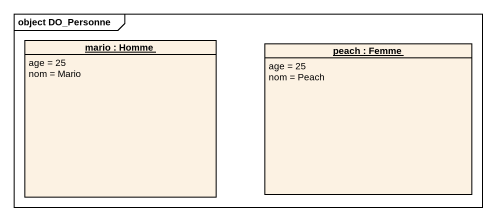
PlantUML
@startuml
mainframe object DO_Personne
hide circle
hide empty members
object "mario : Homme" as mario {
  age = 25
  nom = Mario
}
object "peach : Femme" as peach {
  age = 25
  nom = Peach
}
@enduml
